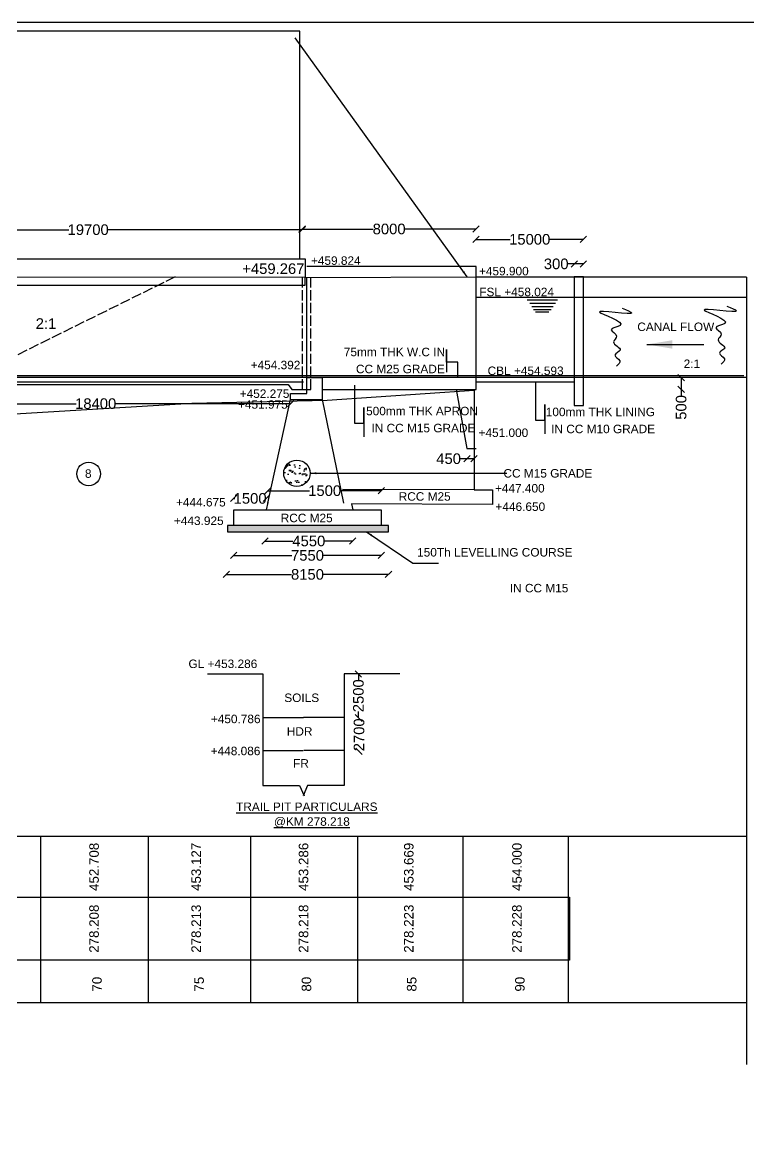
# Model space of a CAD drawing. Header units: millimetres. Extents: x 5124 to 3252586, y 2311 to 45846679.
# Drawn here: x 3164775 to 3199050, y 45793984 to 45846679 of the extents above; entities that cross this region are included whole.
import ezdxf

# ---------------------------------------------------------------- set-up
doc = ezdxf.new("R2010")
doc.units = ezdxf.units.MM
doc.header["$MEASUREMENT"] = 0
doc.linetypes.add('ACAD_ISO02W100', pattern=[15, 12, -3])
for name, color, linetype in [('DIMENSION', 7, 'Continuous'), ('DRAWING', 7, 'Continuous'), ('TEXT', 7, 'Continuous')]:
    doc.layers.add(name, color=color, linetype=linetype)
doc.styles.get("Standard").update_dxf_attribs({"font": 'arial.ttf'})
doc.dimstyles.get("Standard").update_dxf_attribs({"dimtxt": 500, "dimasz": 300, "dimexe": 0.18, "dimexo": 0.0625, "dimgap": 0.09, "dimtad": 0, "dimdec": 0, "dimzin": 0, "dimdsep": 46, "dimtxsty": 'Standard', "dimblk": 'OBLIQUE', "dimcen": 0.09, "dimse1": 1, "dimse2": 1, "dimadec": 0, "dimazin": 0, "dimtfac": 1, "dimtdec": 0, "dimtofl": 0, "dimtmove": 0, "dimatfit": 3, "dimfxl": 1, "dimtolj": 1, "dimtzin": 0, "dimarcsym": 0})

# ---------------------------------------------------------------- blocks, each defined once
blk = doc.blocks.new('_Oblique')
at = {"color": 0, "linetype": 'ByBlock', "lineweight": -2}
blk.add_line((-0.5, -0.5), (0.5, 0.5), dxfattribs=at)
blk = doc.blocks.new('*D47')
at = {"layer": 'Defpoints', "color": 0, "transparency": 16777216}
for p in [(3176230, 45822291), (3176230, 45822216), (3180358, 45822291)]:
    blk.add_point(p, dxfattribs=at)
at = {"layer": 'DIMENSION', "color": 0, "lineweight": -2, "transparency": 16777216}
for p, q in [((3176230, 45822216), (3177538, 45822216)), ((3180358, 45822216), (3179050, 45822216))]:
    blk.add_line(p, q, dxfattribs=at)
at = {"layer": 'DIMENSION', "color": 0, "lineweight": -2, "transparency": 16777216, "xscale": 300, "yscale": 300, "zscale": 300, "rotation": 180}
blk.add_blockref('_Oblique', (3176230, 45822216), dxfattribs=at)
at = {"layer": 'DIMENSION', "color": 0, "lineweight": -2, "transparency": 16777216, "xscale": 300, "yscale": 300, "zscale": 300}
blk.add_blockref('_Oblique', (3180358, 45822216), dxfattribs=at)
at = {"layer": 'DIMENSION', "color": 0, "transparency": 16777216, "insert": (3178294, 45822216), "char_height": 500, "attachment_point": 5}
blk.add_mtext('\\A1;4550', dxfattribs=at)
blk = doc.blocks.new('*D48')
at = {"layer": 'Defpoints', "color": 0, "transparency": 16777216}
for p in [(3174750, 45821595), (3174750, 45821535), (3181712, 45821595)]:
    blk.add_point(p, dxfattribs=at)
at = {"layer": 'DIMENSION', "color": 0, "lineweight": -2, "transparency": 16777216}
for p, q in [((3174750, 45821535), (3177487, 45821535)), ((3181712, 45821535), (3178975, 45821535))]:
    blk.add_line(p, q, dxfattribs=at)
at = {"layer": 'DIMENSION', "color": 0, "lineweight": -2, "transparency": 16777216, "xscale": 300, "yscale": 300, "zscale": 300, "rotation": 180}
blk.add_blockref('_Oblique', (3174750, 45821535), dxfattribs=at)
at = {"layer": 'DIMENSION', "color": 0, "lineweight": -2, "transparency": 16777216, "xscale": 300, "yscale": 300, "zscale": 300}
blk.add_blockref('_Oblique', (3181712, 45821535), dxfattribs=at)
at = {"layer": 'DIMENSION', "color": 0, "transparency": 16777216, "insert": (3178231, 45821535), "char_height": 500, "attachment_point": 5}
blk.add_mtext('\\A1;7550', dxfattribs=at)
blk = doc.blocks.new('*D49')
at = {"layer": 'Defpoints', "color": 0, "transparency": 16777216}
for p in [(3174407, 45820849), (3174407, 45820640), (3182054, 45820849)]:
    blk.add_point(p, dxfattribs=at)
at = {"layer": 'DIMENSION', "color": 0, "lineweight": -2, "transparency": 16777216}
for p, q in [((3174407, 45820640), (3177484, 45820640)), ((3182054, 45820640), (3178976, 45820640))]:
    blk.add_line(p, q, dxfattribs=at)
at = {"layer": 'DIMENSION', "color": 0, "lineweight": -2, "transparency": 16777216, "xscale": 300, "yscale": 300, "zscale": 300, "rotation": 180}
blk.add_blockref('_Oblique', (3174407, 45820640), dxfattribs=at)
at = {"layer": 'DIMENSION', "color": 0, "lineweight": -2, "transparency": 16777216, "xscale": 300, "yscale": 300, "zscale": 300}
blk.add_blockref('_Oblique', (3182054, 45820640), dxfattribs=at)
at = {"layer": 'DIMENSION', "color": 0, "transparency": 16777216, "insert": (3178230, 45820640), "char_height": 500, "attachment_point": 5}
blk.add_mtext('\\A1;8150', dxfattribs=at)
blk = doc.blocks.new('*D50')
at = {"layer": 'Defpoints', "color": 0, "transparency": 16777216}
for p in [(3176371, 45824588), (3176371, 45824031), (3181712, 45823689)]:
    blk.add_point(p, dxfattribs=at)
at = {"layer": 'DIMENSION', "color": 0, "lineweight": -2, "transparency": 16777216}
for p, q in [((3176371, 45824588), (3178319, 45824588)), ((3181712, 45824588), (3179764, 45824588))]:
    blk.add_line(p, q, dxfattribs=at)
at = {"layer": 'DIMENSION', "color": 0, "lineweight": -2, "transparency": 16777216, "xscale": 300, "yscale": 300, "zscale": 300, "rotation": 180}
blk.add_blockref('_Oblique', (3176371, 45824588), dxfattribs=at)
at = {"layer": 'DIMENSION', "color": 0, "lineweight": -2, "transparency": 16777216, "xscale": 300, "yscale": 300, "zscale": 300}
blk.add_blockref('_Oblique', (3181712, 45824588), dxfattribs=at)
at = {"layer": 'DIMENSION', "color": 0, "transparency": 16777216, "insert": (3179041, 45824588), "char_height": 500, "attachment_point": 5}
blk.add_mtext('\\A1;1500', dxfattribs=at)
blk = doc.blocks.new('*D51')
at = {"layer": 'Defpoints', "color": 0, "transparency": 16777216}
for p in [(3174750, 45824223), (3174750, 45823689), (3176296, 45823689)]:
    blk.add_point(p, dxfattribs=at)
at = {"layer": 'DIMENSION', "color": 0, "lineweight": -2, "transparency": 16777216}
for p, q in [((3174750, 45824223), (3174801, 45824223)), ((3176296, 45824223), (3176245, 45824223))]:
    blk.add_line(p, q, dxfattribs=at)
at = {"layer": 'DIMENSION', "color": 0, "lineweight": -2, "transparency": 16777216, "xscale": 300, "yscale": 300, "zscale": 300, "rotation": 180}
blk.add_blockref('_Oblique', (3174750, 45824223), dxfattribs=at)
at = {"layer": 'DIMENSION', "color": 0, "lineweight": -2, "transparency": 16777216, "xscale": 300, "yscale": 300, "zscale": 300}
blk.add_blockref('_Oblique', (3176296, 45824223), dxfattribs=at)
at = {"layer": 'DIMENSION', "color": 0, "transparency": 16777216, "insert": (3175523, 45824223), "char_height": 500, "attachment_point": 5}
blk.add_mtext('\\A1;1500', dxfattribs=at)
blk = doc.blocks.new('*D52')
at = {"layer": 'Defpoints', "color": 0, "transparency": 16777216}
for p in [(3195885, 45829927), (3195864, 45829370), (3195885, 45829370)]:
    blk.add_point(p, dxfattribs=at)
at = {"layer": 'DIMENSION', "color": 0, "lineweight": -2, "transparency": 16777216}
for p, q in [((3195864, 45829927), (3195864, 45829370)), ((3195864, 45829370), (3195864, 45829070))]:
    blk.add_line(p, q, dxfattribs=at)
at = {"layer": 'DIMENSION', "color": 0, "lineweight": -2, "transparency": 16777216, "xscale": 300, "yscale": 300, "zscale": 300}
for p, rotation in [((3195864, 45829927), 90), ((3195864, 45829370), 270)]:
    blk.add_blockref('_Oblique', p, dxfattribs=dict(at, rotation=rotation))
at = {"layer": 'DIMENSION', "color": 0, "transparency": 16777216, "insert": (3195864, 45828519), "char_height": 500, "attachment_point": 5, "rotation": 90}
blk.add_mtext('\\A1;500', dxfattribs=at)
blk = doc.blocks.new('*D53')
at = {"layer": 'Defpoints', "color": 0, "transparency": 16777216}
for p in [(3191248, 45836442), (3186186, 45835158), (3191248, 45834678)]:
    blk.add_point(p, dxfattribs=at)
at = {"layer": 'DIMENSION', "color": 0, "lineweight": -2, "transparency": 16777216}
for p, q in [((3186186, 45836442), (3187800, 45836442)), ((3191248, 45836442), (3189633, 45836442))]:
    blk.add_line(p, q, dxfattribs=at)
at = {"layer": 'DIMENSION', "color": 0, "lineweight": -2, "transparency": 16777216, "xscale": 300, "yscale": 300, "zscale": 300, "rotation": 180}
blk.add_blockref('_Oblique', (3186186, 45836442), dxfattribs=at)
at = {"layer": 'DIMENSION', "color": 0, "lineweight": -2, "transparency": 16777216, "xscale": 300, "yscale": 300, "zscale": 300}
blk.add_blockref('_Oblique', (3191248, 45836442), dxfattribs=at)
at = {"layer": 'DIMENSION', "color": 0, "transparency": 16777216, "insert": (3188717, 45836442), "char_height": 500, "attachment_point": 5}
blk.add_mtext('\\A1;15000', dxfattribs=at)
blk = doc.blocks.new('*D54')
at = {"layer": 'Defpoints', "color": 0, "transparency": 16777216}
for p in [(3190819, 45835284), (3190819, 45834678), (3191248, 45834678)]:
    blk.add_point(p, dxfattribs=at)
at = {"layer": 'DIMENSION', "color": 0, "lineweight": -2, "transparency": 16777216}
for p, q in [((3190819, 45835284), (3190519, 45835284)), ((3191248, 45835284), (3190819, 45835284))]:
    blk.add_line(p, q, dxfattribs=at)
at = {"layer": 'DIMENSION', "color": 0, "lineweight": -2, "transparency": 16777216, "xscale": 300, "yscale": 300, "zscale": 300, "rotation": 180}
blk.add_blockref('_Oblique', (3190819, 45835284), dxfattribs=at)
at = {"layer": 'DIMENSION', "color": 0, "lineweight": -2, "transparency": 16777216, "xscale": 300, "yscale": 300, "zscale": 300}
blk.add_blockref('_Oblique', (3191248, 45835284), dxfattribs=at)
at = {"layer": 'DIMENSION', "color": 0, "transparency": 16777216, "insert": (3189967, 45835284), "char_height": 500, "attachment_point": 5}
blk.add_mtext('\\A1;300', dxfattribs=at)
blk = doc.blocks.new('*D55')
at = {"layer": 'Defpoints', "color": 0, "transparency": 16777216}
for p in [(3186089, 45827442), (3185752, 45826582), (3185752, 45826097)]:
    blk.add_point(p, dxfattribs=at)
at = {"layer": 'DIMENSION', "color": 0, "lineweight": -2, "transparency": 16777216}
for p, q in [((3185752, 45826097), (3185452, 45826097)), ((3186089, 45826097), (3185752, 45826097))]:
    blk.add_line(p, q, dxfattribs=at)
at = {"layer": 'DIMENSION', "color": 0, "lineweight": -2, "transparency": 16777216, "xscale": 300, "yscale": 300, "zscale": 300, "rotation": 180}
blk.add_blockref('_Oblique', (3185752, 45826097), dxfattribs=at)
at = {"layer": 'DIMENSION', "color": 0, "lineweight": -2, "transparency": 16777216, "xscale": 300, "yscale": 300, "zscale": 300}
blk.add_blockref('_Oblique', (3186089, 45826097), dxfattribs=at)
at = {"layer": 'DIMENSION', "color": 0, "transparency": 16777216, "insert": (3184890, 45826097), "char_height": 500, "attachment_point": 5}
blk.add_mtext('\\A1;450', dxfattribs=at)
blk = doc.blocks.new('*D72')
at = {"layer": 'Defpoints', "color": 0, "lineweight": -2, "transparency": 16777216}
for p, q in [((3159036, 45828694), (3167319, 45828694)), ((3177434, 45828694), (3169152, 45828694))]:
    blk.add_line(p, q, dxfattribs=at)
at = {"layer": 'Defpoints', "color": 0, "transparency": 16777216}
for p in [(3159036, 45828984), (3177434, 45828984), (3177434, 45828694)]:
    blk.add_point(p, dxfattribs=at)
at = {"layer": 'Defpoints', "color": 0, "lineweight": -2, "transparency": 16777216, "xscale": 300, "yscale": 300, "zscale": 300, "rotation": 180}
blk.add_blockref('_Oblique', (3159036, 45828694), dxfattribs=at)
at = {"layer": 'Defpoints', "color": 0, "lineweight": -2, "transparency": 16777216, "xscale": 300, "yscale": 300, "zscale": 300}
blk.add_blockref('_Oblique', (3177434, 45828694), dxfattribs=at)
at = {"layer": 'Defpoints', "color": 0, "transparency": 16777216, "insert": (3168235, 45828694), "char_height": 500, "attachment_point": 5}
blk.add_mtext('\\A1;18400', dxfattribs=at)
blk = doc.blocks.new('*D81')
at = {"layer": 'Defpoints', "color": 0, "lineweight": -2, "transparency": 16777216}
for p, q in [((3157782, 45836898), (3166964, 45836898)), ((3177980, 45836898), (3168797, 45836898))]:
    blk.add_line(p, q, dxfattribs=at)
at = {"layer": 'Defpoints', "color": 0, "transparency": 16777216}
for p in [(3177980, 45836898), (3157782, 45836778), (3177980, 45836778)]:
    blk.add_point(p, dxfattribs=at)
at = {"layer": 'Defpoints', "color": 0, "lineweight": -2, "transparency": 16777216, "xscale": 300, "yscale": 300, "zscale": 300, "rotation": 180}
blk.add_blockref('_Oblique', (3157782, 45836898), dxfattribs=at)
at = {"layer": 'Defpoints', "color": 0, "lineweight": -2, "transparency": 16777216, "xscale": 300, "yscale": 300, "zscale": 300}
blk.add_blockref('_Oblique', (3177980, 45836898), dxfattribs=at)
at = {"layer": 'Defpoints', "color": 0, "transparency": 16777216, "insert": (3167881, 45836898), "char_height": 500, "attachment_point": 5}
blk.add_mtext('\\A1;19700', dxfattribs=at)
blk = doc.blocks.new('*D82')
at = {"layer": 'Defpoints', "color": 0, "lineweight": -2, "transparency": 16777216}
for p, q in [((3177980, 45836931), (3181336, 45836931)), ((3186186, 45836931), (3182829, 45836931))]:
    blk.add_line(p, q, dxfattribs=at)
at = {"layer": 'Defpoints', "color": 0, "transparency": 16777216}
for p in [(3177980, 45836898), (3186186, 45836931), (3186186, 45836442)]:
    blk.add_point(p, dxfattribs=at)
at = {"layer": 'Defpoints', "color": 0, "lineweight": -2, "transparency": 16777216, "xscale": 300, "yscale": 300, "zscale": 300, "rotation": 180}
blk.add_blockref('_Oblique', (3177980, 45836931), dxfattribs=at)
at = {"layer": 'Defpoints', "color": 0, "lineweight": -2, "transparency": 16777216, "xscale": 300, "yscale": 300, "zscale": 300}
blk.add_blockref('_Oblique', (3186186, 45836931), dxfattribs=at)
at = {"layer": 'Defpoints', "color": 0, "transparency": 16777216, "insert": (3182083, 45836931), "char_height": 500, "attachment_point": 5}
blk.add_mtext('\\A1;8000', dxfattribs=at)
blk = doc.blocks.new('*D97')
at = {"layer": 'Defpoints', "color": 0, "transparency": 16777216}
for p in [(3179968, 45815949), (3180636, 45815949), (3179952, 45813889)]:
    blk.add_point(p, dxfattribs=at)
at = {"layer": 'DIMENSION', "color": 0, "lineweight": -2, "transparency": 16777216}
for p, q in [((3180636, 45815949), (3180636, 45815669)), ((3180636, 45813889), (3180636, 45814169))]:
    blk.add_line(p, q, dxfattribs=at)
at = {"layer": 'DIMENSION', "color": 0, "lineweight": -2, "transparency": 16777216, "xscale": 300, "yscale": 300, "zscale": 300}
for p, rotation in [((3180636, 45815949), 90), ((3180636, 45813889), 270)]:
    blk.add_blockref('_Oblique', p, dxfattribs=dict(at, rotation=rotation))
at = {"layer": 'DIMENSION', "color": 0, "transparency": 16777216, "insert": (3180636, 45814919), "char_height": 500, "attachment_point": 5, "rotation": 90}
blk.add_mtext('\\A1;2500', dxfattribs=at)
blk = doc.blocks.new('*D98')
at = {"layer": 'Defpoints', "color": 0, "transparency": 16777216}
for p in [(3179998, 45813850), (3180666, 45813850), (3179998, 45812304)]:
    blk.add_point(p, dxfattribs=at)
at = {"layer": 'DIMENSION', "color": 0, "lineweight": -2, "transparency": 16777216}
for p, q in [((3180666, 45813850), (3180666, 45813827)), ((3180666, 45812304), (3180666, 45812327))]:
    blk.add_line(p, q, dxfattribs=at)
at = {"layer": 'DIMENSION', "color": 0, "lineweight": -2, "transparency": 16777216, "xscale": 300, "yscale": 300, "zscale": 300}
for p, rotation in [((3180666, 45813850), 90), ((3180666, 45812304), 270)]:
    blk.add_blockref('_Oblique', p, dxfattribs=dict(at, rotation=rotation))
at = {"layer": 'DIMENSION', "color": 0, "transparency": 16777216, "insert": (3180666, 45813077), "char_height": 500, "attachment_point": 5, "rotation": 90}
blk.add_mtext('\\A1;2700', dxfattribs=at)

msp = doc.modelspace()

# ---------------------------------------------------------------- hatches: boundary and pattern name
at = {"layer": 'DRAWING'}
h = msp.add_hatch(dxfattribs=at)
h.set_pattern_fill('AR-CONC', color=256, scale=100, style=0)
h.set_pattern_definition([(130, (6196677.33, -97.2), (-717.2601826, -62.752135), [75, -825]), (185, (6196677.3, -97.2), (138.751334, 752.192134), [60, -660]), (79.5486, (6196617.56, -102.4), (-578.509382, 689.439542), [63.74019, -701.142112]), (133.8158, (6196677.3, 102.8), (-1067.241049, -165.519014), [112.5, -1237.5]), (83.3644, (6196588.4, 89), (-934.662706, 974.11787), [95.610288, -1051.713]), (188.8158, (6196677.3, 102.8), (-934.661945, 974.1186), [90, -990]), (159, (6196577.33, 52.8), (-596.907052, -402.618891), [75, -825]), (214, (6196577.3, 52.8), (-243.315332, 725.150045), [60, -660]), (108.5486, (6196527.6, 19.26), (-840.222629, 322.530497), [63.74019, -701.142112]), (142.5, (6196677.33, -97.2), (-12.1598553, 332.8938538), [0, -652, 0, -670, 0, -662.5]), (172.5, (6196677.33, -97.2), (-263.0695374, 394.411712), [0, -382, 0, -637, 0, -252.5]), (212.5, (6196900.33, -97.2), (-533.8224362, -22.5548717), [0, -250, 0, -780, 0, -1035]), (222.5, (6197000.33, -97.2), (-583.1861693, 100.1049823), [0, -325, 0, -518, 0, -735])])
h.paths.add_polyline_path([(3178353.1, 45825412.6, 1), (3177109.4, 45825412.6, 1)])
msp.add_hatch(color=256, dxfattribs=at).paths.add_polyline_path([(3174458.3, 45822951.5), (3174450.8, 45822645.9), (3182053.6, 45822645.9), (3182053.6, 45822951.5)])

# ---------------------------------------------------------------- linework, layer by layer
at = {"layer": 'DIMENSION'}
for points in [[(3018294, 45834283.1), (3178114.6, 45834283.1), (3178114.6, 45834645.7)], [(3178114.6, 45834645.7), (3186185.6, 45834678)], [(3185244, 45829370.1), (3185751.8, 45826581.9), (3186185.6, 45826581.9)]]:
    msp.add_lwpolyline(points, dxfattribs=at)
msp.add_circle((3167904.9, 45825380.4), 558.5, dxfattribs=at)
at = {"layer": 'DRAWING'}
for points in [[(3235483.2, 45846678.7), (2993828.2, 45846678.7), (2993828.2, 45712015.7), (3235483.2, 45712015.7)], [(3018478.3, 45835531.2), (3178114.6, 45835531.2), (3178114.6, 45834645.7), (3018478.3, 45834775.2)], [(3190818.8, 45828606.7), (3191248, 45828606.7), (3191248, 45834678), (3190818.8, 45834678)], [(3181712.2, 45822951.5), (3174750.4, 45822951.5), (3174750.4, 45823688.8), (3181712.2, 45823688.8)], [(3182053.6, 45822951.5), (3174458.3, 45822951.5), (3174450.8, 45822645.9), (3182053.6, 45822645.9)], [(2994867.2, 45808300.7), (3198954.6, 45808300.7), (3198954.6, 45800440.5), (2994867.2, 45800440.5)], [(2994867.2, 45805415.5), (3190595.5, 45805415.5), (3190595.5, 45802449.2), (2994867.2, 45802449.2)]]:
    msp.add_lwpolyline(points, close=True, dxfattribs=at)
for points in [[(3177868.6, 45846270.1), (3121234.2, 45846270.1)], [(3177868.6, 45835531.2), (3177868.6, 45846270.1)], [(3178920.6, 45829370.1), (3186185.6, 45829370.1), (3186185.6, 45835157.6), (3178199.1, 45835157.6)], [(3178203.2, 45829926.6), (3178199.1, 45834646)], [(3186185.6, 45834678), (3198952.5, 45834678)], [(3186185.6, 45833715.2), (3198952.5, 45833715.2)], [(3190031.6, 45833569.5), (3188591.3, 45833569.5)], [(3189938.1, 45833413.8), (3188721.3, 45833413.8)], [(3189828.8, 45833268.3), (3188820.1, 45833268.3)], [(3189724.8, 45833117.7), (3188903.3, 45833117.7)], [(3189615.6, 45833013.8), (3188986.4, 45833013.8)], [(3185327.6, 45829926.6), (3185327.6, 45830653.8), (3184797.1, 45830653.8), (3184797.1, 45831252.8), (3184797.1, 45830185.4)], [(2997724.9, 45830023.8), (3198820.7, 45830023.8)], [(3178035.3, 45829703.4), (3059114.2, 45829703.4)], [(3198952.5, 45829926.6), (3158230.7, 45829926.6)], [(3159120.4, 45829606.2), (3177323.9, 45829606.2)], [(3177323.9, 45829606.2), (3177494.3, 45829370.1), (3178203.2, 45829370.1)], [(3177434.3, 45828886.9), (3177434.3, 45829181.3), (3178203.2, 45829181.3), (3178203.2, 45829926.6), (3178920.3, 45829926.6), (3178920.8, 45828886.9)], [(3180448.6, 45829571.1), (3180448.6, 45827775.4), (3180890.3, 45827775.4), (3180890.3, 45828514.5), (3180890.3, 45827130.2)], [(3190818.8, 45829714.6), (3186185.6, 45829714.6)], [(3188986.4, 45829714.6), (3188986.4, 45827918.9), (3189428.2, 45827918.9), (3189428.2, 45828658), (3189428.2, 45827273.7)], [(3085483.2, 45823743.5), (3093072, 45824227.9), (3098115.2, 45822710.3), (3103070.2, 45823744.1), (3108106.7, 45822969.3), (3113061.7, 45822793.4), (3118060.9, 45824025.1), (3128337.1, 45824404.1), (3133534.4, 45825130), (3139238.1, 45825723.8), (3148016.6, 45826763), (3159523.8, 45827598.9), (3162849, 45828126.7), (3172769, 45828722.1), (3179155.5, 45828854.1), (3186098.7, 45829338.6)], [(3178203.2, 45829370.1), (3178387.2, 45829366.1)], [(3186089.1, 45829370.1), (3186089.1, 45824626), (3179885.4, 45824639.6)], [(3176365, 45824004.3), (3177434.3, 45828886.9), (3178920.8, 45828886.9), (3179929.7, 45824004.3)], [(3186089.1, 45824626), (3186968.9, 45824625.4), (3186968.9, 45823943.7), (3180313.3, 45823976)], [(3176295.9, 45823688.8), (3176370.8, 45824030.9)], [(3180313.3, 45823976), (3180372.6, 45823688.8)], [(3173506, 45815949.2), (3176127.3, 45815949.2), (3176127.3, 45812343.6)], [(3182589.1, 45815949.2), (3179967.8, 45815949.2), (3179967.8, 45812343.6)], [(3176142.8, 45813889.4), (3178047.5, 45813889.4)], [(3179952.3, 45813889.4), (3178047.5, 45813889.4)], [(3176127.3, 45812343.6), (3176127.3, 45810694.1), (3177856.2, 45810694.1), (3178071.2, 45810198.6)], [(3176127.3, 45812343.6), (3178032, 45812343.6)], [(3179967.8, 45812343.6), (3179967.8, 45810694.1), (3178238.9, 45810694.1), (3178023.9, 45810198.6)], [(3179967.8, 45812343.6), (3178063.1, 45812343.6)], [(3165632.9, 45808300.7), (3165632.9, 45800440.5)], [(3170705.8, 45808300.7), (3170705.8, 45800440.5)], [(3175537.1, 45808300.7), (3175537.1, 45800440.5)], [(3180587.4, 45808300.7), (3180587.4, 45800440.5)], [(3185563.6, 45808300.7), (3185563.6, 45800440.5)], [(3190539.9, 45808300.7), (3190539.9, 45800440.5)]]:
    msp.add_lwpolyline(points, dxfattribs=at)
at = {"layer": 'DRAWING', "linetype": 'ACAD_ISO02W100', "ltscale": 40}
for points in [[(3171984.1, 45834673), (3159036.3, 45828274.7)], [(3178000, 45829366.1), (3177995.7, 45834677.8)], [(3178387.2, 45829366.1), (3178383, 45834646.7)]]:
    msp.add_lwpolyline(points, dxfattribs=at)
at = {"layer": 'DRAWING'}
msp.add_circle((3177731.3, 45825412.6), 621.9, dxfattribs=at)
for points in [[(3193085.7, 45833202.3), (3193539.4, 45832975.9), (3192006, 45833008.6), (3192981.8, 45832386.1), (3192563.5, 45832181.4), (3192817.8, 45831878.3), (3192670.1, 45831608.1), (3192981.8, 45831223.1), (3192735.7, 45830985.5), (3192965.3, 45830715.2), (3192809.5, 45830461.4)], [(3198023, 45833298.6), (3198476.7, 45833072.1), (3196943.3, 45833104.9), (3197919.1, 45832482.4), (3197500.8, 45832277.7), (3197755.1, 45831974.6), (3197607.4, 45831704.3), (3197919.1, 45831319.3), (3197673, 45831081.8), (3197902.6, 45830811.5), (3197746.8, 45830557.6)]]:
    msp.add_spline(points, degree=3, dxfattribs=at)
at = {"layer": 'TEXT'}
msp.add_lwpolyline([(3198954.6, 45834663.9), (3198954.6, 45797531.3)], dxfattribs=at)

# ---------------------------------------------------------------- texts
at = {"layer": 'DIMENSION'}
for s, height, p in [('+459.267', 500, (3175153.7, 45834811.9)), ('+459.824', 400, (3178393, 45835242.5)), ('+459.900', 400, (3186323.3, 45834746.4)), ('FSL +458.024', 400, (3186336.6, 45833763.2)), ('2:1', 500, (3165406.3, 45832223.5)), ('CANAL FLOW', 400, (3193793.7, 45832120.2)), ('75mm THK W.C IN ', 400, (3179945.6, 45830933.2)), ('+454.392', 400, (3175548.9, 45830318.8)), ('CC M25 GRADE', 400, (3180517.5, 45830130)), ('2:1', 400, (3195981.9, 45830375.3)), ('CBL +454.593', 400, (3186730.3, 45830045.5)), ('+452.275', 400, (3175032.7, 45828965.5)), ('+451.975', 400, (3174952.4, 45828456.4)), ('500mm THK APRON', 400, (3180997, 45828147)), ('100mm THK LINING', 400, (3189475.5, 45828105)), ('IN CC M15 GRADE', 400, (3181249.4, 45827343.8)), ('+451.000', 400, (3186302.4, 45827123.5)), ('IN CC M10 GRADE', 400, (3189727.9, 45827301.8)), ('8', 400, (3167730, 45825197.5)), ('CC M15 GRADE', 400, (3187479, 45825210.5)), ('+447.400', 400, (3187076.2, 45824504.5)), ('+444.675', 400, (3172024.9, 45823845.9)), ('RCC M25', 400, (3182534.8, 45824118.2)), ('+446.650', 400, (3187101.2, 45823636.5)), ('+443.925', 400, (3171927.8, 45822972.7)), ('RCC M25', 400, (3176966.7, 45823104.7)), ('150Th LEVELLING COURSE', 400, (3183404.5, 45821485.3)), ('IN CC M15', 400, (3187777.4, 45819794.8)), ('GL +453.286', 400, (3172615.7, 45816225.7)), ('SOILS', 400, (3177136, 45814624.1)), ('+450.786', 400, (3173670.1, 45813625.9)), ('HDR', 400, (3177255.2, 45813036.1)), ('+448.086', 400, (3173663.4, 45812115.5)), ('FR', 400, (3177551.3, 45811529.9)), ('%%UTRAIL PIT PARTICULARS', 400, (3174861.4, 45809484.4)), ('%%U@KM 278.218', 400, (3176647.9, 45808787.3))]:
    msp.add_text(s, height=height, dxfattribs=at).set_placement(p)
at = {"layer": 'TEXT'}
for s, p in [('452.708', (3168383.7, 45805713.6)), ('453.127', (3173202.3, 45805713.6)), ('453.286', (3178269.6, 45805713.6)), ('453.669', (3183235.1, 45805713.6)), ('454.000', (3188340.4, 45805713.6)), ('278.208', (3168383.7, 45802796.4)), ('278.213', (3173202.3, 45802796.4)), ('278.218', (3178269.6, 45802796.4)), ('278.223', (3183235.1, 45802796.4)), ('278.228', (3188340.4, 45802796.4)), ('70', (3168520.9, 45800967.1)), ('75', (3173339.5, 45800967.1)), ('80', (3178406.8, 45800967.1)), ('85', (3183372.3, 45800967.1)), ('90', (3188477.6, 45800967.1))]:
    msp.add_text(s, height=450, rotation=90, dxfattribs=at).set_placement(p)

# ---------------------------------------------------------------- dimensions: what is measured, and where the dimension line sits
at = {"layer": 'Defpoints'}
for base, p1, p2, text, picture, middle in [((3177979.6, 45836897.9), (3157781.8, 45836778.1), (3177979.6, 45836778.1), '19700', '*D81', (3167880.7, 45836897.9)), ((3186185.6, 45836931.2), (3177979.6, 45836897.9), (3186185.6, 45836442.2), '8000', '*D82', (3182082.6, 45836931.2)), ((3177434.3, 45828694.4), (3159036.3, 45828984.1), (3177434.3, 45828984.1), '18400', '*D72', (3168235.3, 45828694.4))]:
    dim = msp.add_linear_dim(base=base, p1=p1, p2=p2, text=text, dimstyle='Standard', dxfattribs=at)
    dim.commit()
    dim.dimension.update_dxf_attribs({"geometry": picture, "text_midpoint": middle})
at = {"layer": 'DIMENSION'}
for base, p1, p2, angle, text, picture, middle in [((3191248, 45836442.2), (3186185.6, 45835157.6), (3191248, 45834678), 180, '15000', '*D53', (3188716.8, 45836442.2)), ((3190818.8, 45835284.2), (3191248, 45834678), (3190818.8, 45834678), 180, '300', '*D54', (3189967.4, 45835284.2)), ((3195864, 45829370.1), (3195885.2, 45829926.6), (3195885.2, 45829370.1), 90, '500', '*D52', (3195864, 45828518.5)), ((3185751.8, 45826097.4), (3186089.1, 45827442.1), (3185751.8, 45826581.9), 180, '450', '*D55', (3184890.2, 45826097.4)), ((3176370.8, 45824588.1), (3181712.2, 45823688.8), (3176370.8, 45824030.9), 180, '1500', '*D50', (3179041.5, 45824588.1)), ((3174750.4, 45824222.8), (3176295.9, 45823688.8), (3174750.4, 45823688.8), 180, '1500', '*D51', (3175523.1, 45824222.8)), ((3176230.1, 45822215.9), (3180357.7, 45822290.5), (3176230.1, 45822290.5), 180, '4550', '*D47', (3178293.9, 45822215.9)), ((3174750.4, 45821535), (3181712.2, 45821594.7), (3174750.4, 45821594.7), 180, '7550', '*D48', (3178231.3, 45821535)), ((3174406.6, 45820640.1), (3182053.6, 45820848.9), (3174406.6, 45820848.9), 180, '8150', '*D49', (3178230.1, 45820640.1)), ((3180636.5, 45815949.2), (3179952.3, 45813889.4), (3179967.8, 45815949.2), 90, '2500', '*D97', (3180636.5, 45814919.3)), ((3180666.4, 45813849.7), (3179997.7, 45812303.9), (3179997.7, 45813849.7), 90, '2700', '*D98', (3180666.4, 45813076.8))]:
    dim = msp.add_linear_dim(base=base, p1=p1, p2=p2, angle=angle, text=text, dimstyle='Standard', dxfattribs=at)
    dim.commit()
    dim.dimension.update_dxf_attribs({"geometry": picture, "text_midpoint": middle})

# ---------------------------------------------------------------- leaders
msp.add_leader([(3181012.3, 45822645.9), (3183201.9, 45821167.4), (3184419.8, 45821167.4)], dimstyle='Standard', override={"dimgap": 0.09, "dimtad": 0}, dxfattribs=at)
at = {"layer": 'DRAWING'}
for points, override in [([(3185760.8, 45834676.3), (3177643.7, 45845942)], {"dimgap": 0.09, "dimtad": 0}), ([(3194240.7, 45831487.7), (3196929.8, 45831487.7)], {"dimasz": 1200, "dimgap": 0.09, "dimtad": 0}), ([(3178353.1, 45825412.6), (3187633.7, 45825412.6)], {"dimgap": 0.09, "dimtad": 0})]:
    msp.add_leader(points, dimstyle='Standard', override=override, dxfattribs=at)

doc.saveas('drawing.dxf')
